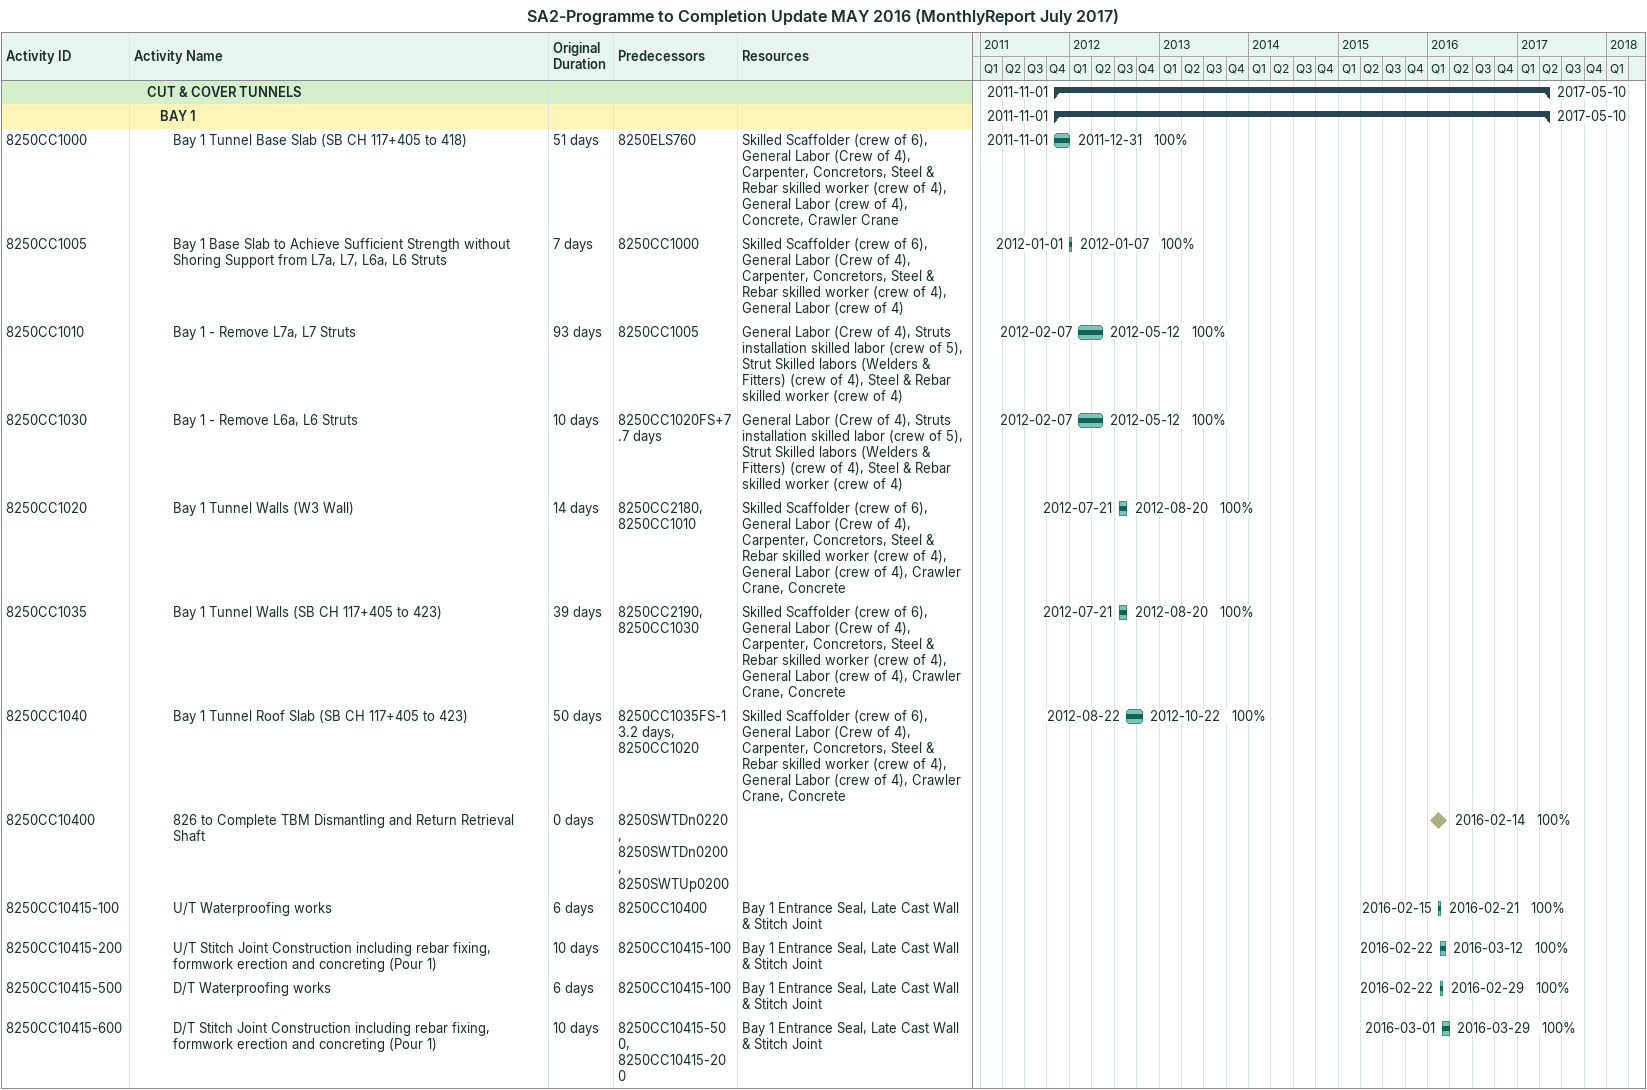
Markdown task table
SA2-Programme to Completion Update MAY 2016 (MonthlyReport July 2017)

| ID | Level | Task | Original duration | Start | Finish | Predecessors | Resources | % complete |
|---|---|---|---|---|---|---|---|---|
|  | 2 | **CUT & COVER TUNNELS** |  | 2011-11-01 | 2017-05-10 |  |  |  |
|  | 3 | **BAY 1** |  | 2011-11-01 | 2017-05-10 |  |  |  |
| 8250CC1000 | 4 | Bay 1 Tunnel Base Slab (SB CH 117+405 to 418) | 51d | 2011-11-01 | 2011-12-31 | 8250ELS760 | Skilled Scaffolder (crew of 6), General Labor (Crew of 4), Carpenter, Concretors, Steel & Rebar skilled worker (crew of 4), General Labor (crew of 4), Concrete, Crawler Crane | 100 |
| 8250CC1005 | 4 | Bay 1 Base Slab to Achieve Sufficient Strength without Shoring Support from L7a, L7, L6a, L6 Struts | 7d | 2012-01-01 | 2012-01-07 | 8250CC1000 | Skilled Scaffolder (crew of 6), General Labor (Crew of 4), Carpenter, Concretors, Steel & Rebar skilled worker (crew of 4), General Labor (crew of 4) | 100 |
| 8250CC1010 | 4 | Bay 1 - Remove L7a, L7 Struts | 93d | 2012-02-07 | 2012-05-12 | 8250CC1005 | General Labor (Crew of 4), Struts installation skilled labor (crew of 5), Strut Skilled labors (Welders & Fitters) (crew of 4), Steel & Rebar skilled worker (crew of 4) | 100 |
| 8250CC1030 | 4 | Bay 1 - Remove L6a, L6 Struts | 10d | 2012-02-07 | 2012-05-12 | 8250CC1020FS+7.7d | General Labor (Crew of 4), Struts installation skilled labor (crew of 5), Strut Skilled labors (Welders & Fitters) (crew of 4), Steel & Rebar skilled worker (crew of 4) | 100 |
| 8250CC1020 | 4 | Bay 1 Tunnel Walls (W3 Wall) | 14d | 2012-07-21 | 2012-08-20 | 8250CC2180, 8250CC1010 | Skilled Scaffolder (crew of 6), General Labor (Crew of 4), Carpenter, Concretors, Steel & Rebar skilled worker (crew of 4), General Labor (crew of 4), Crawler Crane, Concrete | 100 |
| 8250CC1035 | 4 | Bay 1 Tunnel Walls (SB CH 117+405 to 423) | 39d | 2012-07-21 | 2012-08-20 | 8250CC2190, 8250CC1030 | Skilled Scaffolder (crew of 6), General Labor (Crew of 4), Carpenter, Concretors, Steel & Rebar skilled worker (crew of 4), General Labor (crew of 4), Crawler Crane, Concrete | 100 |
| 8250CC1040 | 4 | Bay 1 Tunnel Roof Slab (SB CH 117+405 to 423) | 50d | 2012-08-22 | 2012-10-22 | 8250CC1035FS-13.2d, 8250CC1020 | Skilled Scaffolder (crew of 6), General Labor (Crew of 4), Carpenter, Concretors, Steel & Rebar skilled worker (crew of 4), General Labor (crew of 4), Crawler Crane, Concrete | 100 |
| 8250CC10400 | 4 | 826 to Complete TBM Dismantling and Return Retrieval Shaft | 0d | 2016-02-14 | 2016-02-14 | 8250SWTDn0220, 8250SWTDn0200, 8250SWTUp0200 |  | 100 |
| 8250CC10415-100 | 4 | U/T Waterproofing works | 6d | 2016-02-15 | 2016-02-21 | 8250CC10400 | Bay 1 Entrance Seal, Late Cast Wall & Stitch Joint | 100 |
| 8250CC10415-200 | 4 | U/T Stitch Joint Construction including rebar fixing, formwork erection and concreting (Pour 1) | 10d | 2016-02-22 | 2016-03-12 | 8250CC10415-100 | Bay 1 Entrance Seal, Late Cast Wall & Stitch Joint | 100 |
| 8250CC10415-500 | 4 | D/T Waterproofing works | 6d | 2016-02-22 | 2016-02-29 | 8250CC10415-100 | Bay 1 Entrance Seal, Late Cast Wall & Stitch Joint | 100 |
| 8250CC10415-600 | 4 | D/T Stitch Joint Construction including rebar fixing, formwork erection and concreting (Pour 1) | 10d | 2016-03-01 | 2016-03-29 | 8250CC10415-500, 8250CC10415-200 | Bay 1 Entrance Seal, Late Cast Wall & Stitch Joint | 100 |
